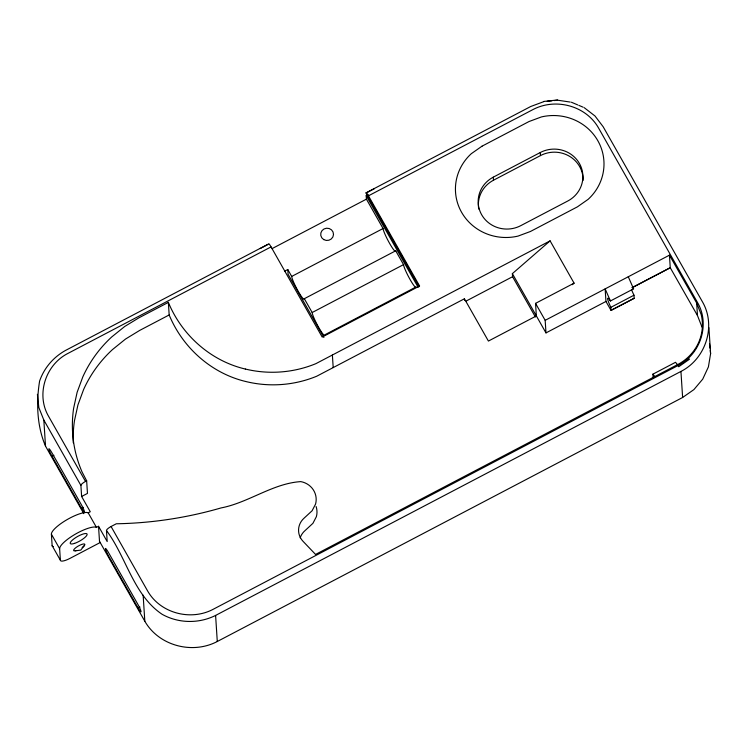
<?xml version="1.0" encoding="UTF-8"?>
<svg xmlns="http://www.w3.org/2000/svg" width="748" height="748" viewBox="0 0 748 748"><rect width="100%" height="100%" fill="white"/><g stroke="black" fill="none" stroke-linecap="round" stroke-linejoin="round"><path stroke-width="1.12" d="M83.813 513.661L45.516 446.117C36.886 426.005 36.147 402.499 39.597 381.087C44.076 368.025 53.36 357.245 65.375 350.513L268.616 243.941A5.348 0.645 62.3 0 1 271.066 246.896L322.192 337.058L419.591 285.988L368.455 195.826A5.348 0.645 62.3 0 0 366.015 192.872L530.715 106.506L543.749 101.663M584.151 107.618L594.987 115.987L603.178 126.767L702.484 301.883C716.509 326.091 705.607 358.956 680.942 371.429L215.602 615.426C198.856 623.813 178.529 623.458 162.166 614.323C133.387 595.053 126.347 557.092 106.468 530.51A5.348 1.393 -29.6 0 1 111.069 526.517L116.295 523.778C151.722 523.17 187.037 517.784 221.062 507.929C248.71 502.609 272.683 483.442 300.771 481.609A19.065 18.261 -3.7 0 1 315.562 504.096L312.112 510.753L304.146 518.102A17.111 16.391 -3.7 0 0 302.996 541.262L315.562 554.436L677.473 364.669A47.049 45.067 -3.7 0 0 701.213 314.599L696.659 302.968L669.451 255.171L545.17 320.331L545.984 332.907L605.955 301.453L605.141 288.887L610.433 300.967A12.828 1.552 62.3 0 0 610.854 307.334L611.051 310.439L634.182 298.302L633.986 295.208A12.828 1.552 62.3 0 1 631.658 289.915M708.917 327.633L710.6 353.692L708.403 366.913L702.718 379.152L693.92 389.586L682.625 397.487L217.285 641.494C192.47 654.603 158.875 645.879 144.822 621.233L99.503 541.309L98.53 526.283L96.445 527.377L94.968 527.003A21.655 5.647 -29.6 0 0 73.36 535.344A21.655 5.647 -29.6 0 0 59.644 548.733L60.382 560.233A10.696 2.786 -29.6 0 0 69.985 558.373L100.26 542.496M84.187 545.778L80.765 550.107L75.333 550.809M535.409 316.984L512.567 276.704L512.371 273.637L550.098 240.856L574.09 283.155L572.332 284.679M111.069 526.517L147.571 590.883C160.25 613.332 190.759 621.242 213.264 609.246L677.987 365.566C700.455 354.318 710.357 324.473 697.51 302.519L598.55 127.992C585.862 105.543 555.362 97.633 532.856 109.629L368.455 195.826M260.173 248.56L267.691 244.615M419.123 286.699L366.024 193.049L374.486 188.618M284.764 271.094L287.774 269.523L291.692 276.433A13.258 1.608 62.3 0 0 298.256 291.374A13.258 1.608 62.3 0 0 304.324 298.704L312.168 312.533A13.258 1.608 62.3 0 0 318.723 327.474A13.258 1.608 62.3 0 0 324.8 334.805L416.169 286.895A13.258 1.608 62.3 0 1 410.1 279.556A13.258 1.608 62.3 0 1 403.546 264.624L395.701 250.795A13.258 1.608 62.3 0 1 389.633 243.455A13.258 1.608 62.3 0 1 383.07 228.523L366.417 199.155L366.193 195.658L368.072 194.676M271.066 246.896L68.133 353.308C45.665 364.547 35.754 394.392 48.601 416.356L85.506 481.432A5.348 1.393 -29.6 0 0 80.906 485.433L81.616 496.476L90.274 511.735L88.199 512.829L86.712 512.455A21.655 5.647 -29.6 0 0 65.113 520.795A21.655 5.647 -29.6 0 0 51.397 534.184L52.136 545.685L60.382 560.233M245.325 369.045C210.702 360.91 181.829 335.132 168.365 302.379L138.857 317.853L124.692 326.493L111.676 336.993A127.319 121.952 -3.7 0 0 82.794 376.945L77.128 392.298L73.631 408.221A127.319 121.952 -3.7 0 0 82.065 471.969L86.656 480.833L87.469 493.409L81.616 496.476M272.104 248.607L366.417 199.155M168.365 302.379L169.17 314.955L139.67 330.42L125.505 339.068L112.49 349.568A127.319 121.952 -3.7 0 0 83.608 389.521L77.951 404.874L74.445 420.797A127.319 121.952 -3.7 0 0 73.285 442.816M291.692 276.433L383.07 228.523M493.278 177.164L540.28 152.517A28.873 27.657 -3.7 0 1 579.41 163.457A28.873 27.657 -3.7 0 1 567.779 201.006L520.776 225.653A28.873 27.657 -3.7 0 1 481.647 214.723A28.873 27.657 -3.7 0 1 493.278 177.164L493.474 180.231A28.873 27.657 -3.7 0 0 478.729 209.038M493.474 180.231L540.477 155.584A28.873 27.657 -3.7 0 1 583.085 180.427M304.324 298.704L395.701 250.795M312.168 312.533L403.546 264.624M52.042 456.261A6.414 0.776 62.3 0 1 48.863 449.034A6.414 0.776 62.3 0 1 51.799 452.587L81.336 504.666A6.414 0.776 62.3 0 1 84.515 511.894A6.414 0.776 62.3 0 1 81.579 508.35L52.042 456.261L53.921 455.28M85.506 481.432L86.656 480.833M550.098 240.856L315.908 363.65A110.021 105.384 -3.7 0 1 245.335 369.035M574.09 283.155L535.54 303.361L536.353 315.937L488.416 341.069L464.424 298.779L316.722 376.225A110.021 105.384 -3.7 0 1 246.148 381.602C211.506 373.495 182.643 347.698 169.17 314.955M466.116 301.061L512.567 276.704M81.579 508.35L83.458 507.359M632.182 287.709L670.255 267.737L669.451 255.171M610.433 300.967L633.575 288.831L628.283 276.751M610.854 307.334L633.986 295.208M605.955 301.453L610.985 310.317L634.182 298.302M138.1 608.03A6.414 0.776 62.3 0 0 141.035 611.574A6.414 0.776 62.3 0 0 137.866 604.347L108.329 552.267A6.414 0.776 62.3 0 0 105.393 548.714A6.414 0.776 62.3 0 0 108.563 555.942L138.1 608.03L139.979 607.039M653.107 377.572L652.892 374.168L675.519 362.303L677.473 364.669M684.616 360.919L688.861 358.703L689.394 359.274L678.726 366.735L677.987 365.566M632.182 287.569L670.255 267.737L697.473 315.534L702.026 327.166M543.768 101.438L557.597 99.98M547.218 101.298L551.846 100.812M554.156 100.569L557.625 100.204L570.256 102.065M571.407 102.233L577.783 104.926M578.859 105.375L583.094 107.17M652.892 374.168L654.846 376.534M535.54 303.361L545.17 320.331M512.371 273.637L545.984 332.907M366.193 195.658L418.151 287.288M323.903 337.451L288.083 274.273L287.774 269.523M37.4 394.308L38.849 407.595L43.833 420.058L80.906 485.433M98.53 526.283L107.188 541.552L106.468 530.51M88.199 512.829L96.445 527.377M51.397 534.184L59.644 548.733M709.515 343.725L710.002 348.157M710.235 350.373L710.6 353.692M696.659 302.968L697.473 315.534M680.942 371.429L682.625 397.487M540.28 152.517L540.477 155.584M464.424 298.779L464.527 300.313M332.383 355.019L333.197 367.586M215.602 615.426L217.285 641.494M143.139 595.174L144.822 621.233M43.833 420.058L45.516 446.117M99.68 541.627A5.348 1.393 -29.6 0 1 99.503 541.309M316.114 506.536A19.065 18.261 -3.7 0 1 316.376 516.662L312.926 523.32L304.96 530.678A17.111 16.391 -3.7 0 0 300.172 537.84M53.491 546.564A10.696 2.786 -29.6 0 1 52.136 545.685M76.52 550.491A6.414 1.674 -29.6 0 1 74.837 548.499A6.414 1.674 -29.6 0 1 83.486 543.964A6.414 1.674 -29.6 0 1 82.158 547.536M632.35 287.185A12.828 1.552 62.3 0 1 633.575 288.831M482.021 146.178L471.296 153.695A50.789 48.648 -3.7 0 0 461.563 212.254A50.789 48.648 -3.7 0 0 518.018 236.097L530.407 231.497L577.409 206.85L588.143 199.333A50.789 48.648 -3.7 0 0 597.867 140.774A50.789 48.648 -3.7 0 0 541.412 116.931L529.032 121.531L482.021 146.178M323.744 239.594A6.414 6.143 -3.7 0 0 333.505 234.47A6.414 6.143 -3.7 0 0 324.043 228.953A6.414 6.143 -3.7 0 0 323.744 239.594M74.604 543.366A9.621 2.506 -29.6 0 0 87.142 534.315A9.621 2.506 -29.6 0 0 74.295 538.579A9.621 2.506 -29.6 0 0 74.604 543.366"/></g></svg>
